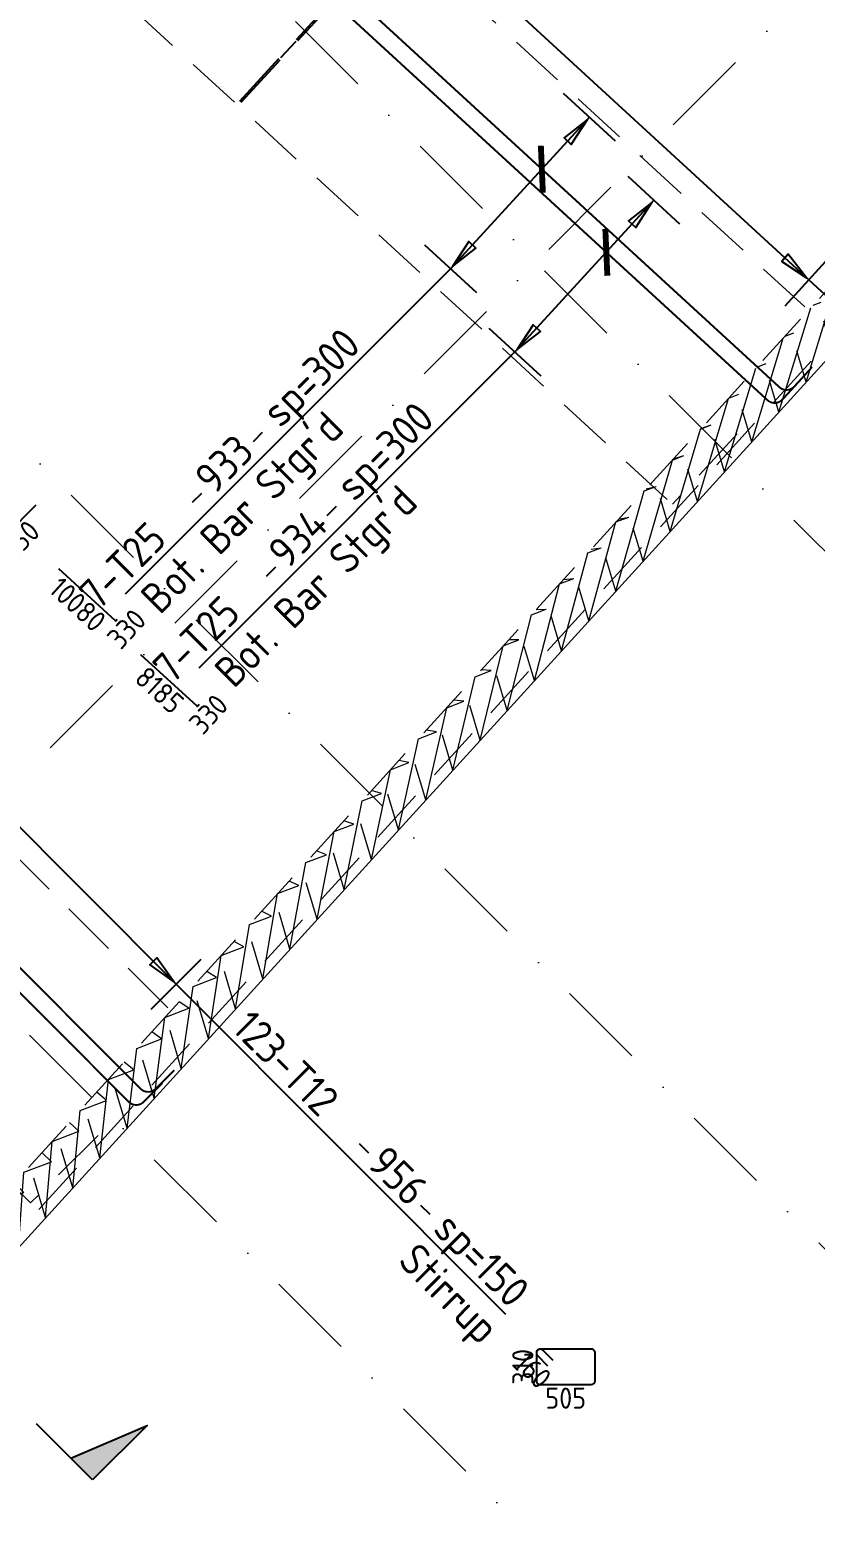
# Model space of a CAD drawing. Extents: x 660761725 to 1323371458, y 2734871439 to 5470067957.
# Drawn here: x 662208316 to 662215005, y 2735035798 to 2735048426 of the extents above; entities that cross this region are included whole.
import ezdxf
from ezdxf.enums import TextEntityAlignment as Align

# ---------------------------------------------------------------- set-up
doc = ezdxf.new("R2010")
doc.units = 0
for name, pattern in [('AXES', [1.95, 1.2, -0.25, 0.25, -0.25]), ('Hidden', [714.375, 476.25, -238.125]), ('sbp_axis_short', [10, 5, -2.5, 0, -2.5])]:
    doc.linetypes.add(name, pattern=pattern)
doc.layers.add('A-DETL', color=5, linetype='Continuous', lineweight=9, true_color=0x0000ff)
for name, color, linetype, lineweight in [('A-FLOR-PATT', 7, 'Continuous', 15), ('A-ROOF', 7, 'Continuous', 15), ('S-GRID', 7, 'Continuous', 9)]:
    doc.layers.add(name, color=color, linetype=linetype, lineweight=lineweight)
for name, color, linetype in [('S-AXIS', 20, 'AXES'), ('S-DIMI', 100, 'Continuous'), ('S-DIMO', 100, 'Continuous'), ('S-RBAR-T12', 151, 'Continuous'), ('S-RBAR-T25', 51, 'Continuous'), ('S-RDIMO', 8, 'Continuous'), ('S-RSYMB', 7, 'Continuous'), ('S-SCEL-INDT', 222, 'Continuous'), ('S-SIMPLETEXT', 7, 'Continuous')]:
    doc.layers.add(name, color=color, linetype=linetype)
doc.styles.add('ARMACAD', font='isocp.shx')
doc.styles.add('ROMANS', font='romans.shx')
doc.dimstyles.new('S-DIMO-100', dxfattribs={"dimscale": 100, "dimtxt": 3, "dimasz": 2, "dimexe": 1.5, "dimexo": 1.5, "dimgap": 1.5, "dimtad": 1, "dimdec": 0, "dimzin": 12, "dimdsep": 46, "dimtxsty": 'ROMANS', "dimblk": 'ARCHTICK', "dimcen": 0.09, "dimdle": 1.5, "dimclrd": 8, "dimclre": 8, "dimclrt": 4, "dimadec": 0, "dimazin": 3, "dimtfac": 1, "dimtdec": 0, "dimtix": 1, "dimtmove": 1, "dimatfit": 3, "dimfxl": 1, "dimtolj": 1, "dimtzin": 0, "dimarcsym": 0})
pattern_1 = [(74.99999999999999, (0, 0), (-153.3407249233896, 41.08752341002518), [])]

# ---------------------------------------------------------------- blocks, each defined once
blk = doc.blocks.new('_ARCHTICK')
at = {"color": 0, "linetype": 'ByBlock', "const_width": 0.15}
blk.add_lwpolyline([(-0.5, -0.5), (0.5, 0.5)], dxfattribs=at)
blk = doc.blocks.new('*D108')
at = {"layer": 'S-DIMO', "color": 8, "lineweight": -2, "transparency": 16777216}
for p, q in [((662664005.7254373, 2734532854.434425), (662661318.7819568, 2734530167.366371)), ((662663893.431664, 2734532754.595875), (662663793.5934029, 2734532854.429507)), ((662661418.55793, 2734530279.72214), (662661318.7770395, 2734530379.498405))]:
    blk.add_line(p, q, dxfattribs=at)
at = {"layer": 'S-DIMO', "color": 8, "lineweight": -2, "transparency": 16777216, "xscale": 200, "yscale": 200, "zscale": 200}
for p, rotation in [((662663899.6618787, 2734532748.365949), 45.00132815847456), ((662661424.8455154, 2734530273.434847), 225.0013281584746)]:
    blk.add_blockref('_ARCHTICK', p, dxfattribs=dict(at, rotation=rotation))
at = {"layer": 'S-DIMO', "color": 4, "transparency": 16777216, "insert": (662662450.1167449, 2734531723.027515), "char_height": 300, "width": 199.5440968434552, "attachment_point": 5, "rotation": 45.00132815847457, "style": 'ROMANS'}
blk.add_mtext('\\A1;3500', dxfattribs=at)
blk = doc.blocks.new('*U1141')
at = {"layer": 'S-SCEL-INDT'}
blk.add_line((-1.598034076772778e-05, -9.017526509425661), (-4.236298395894313e-05, 0), dxfattribs=at)
blk.add_lwpolyline([(-1.598034251388655e-05, -9.017526509426535), (-2.729673832266011e-05, -5.517526509764139), (8.74998401881464, -9.017498218424205), (-1.598034251388655e-05, -9.017526509426535)], dxfattribs=at)
blk.add_solid([(8.749984018815223, -9.017498218424496), (-1.598034076772778e-05, -9.017526509423043), (4.374978361036412, -7.267512364094754), (-2.729674239717861e-05, -5.517526509763265)], dxfattribs=at)
blk = doc.blocks.new('I am… Limitless.')
at = {"layer": 'S-SCEL-INDT', "xscale": 75.00000000000088, "yscale": 75.00000000000088, "zscale": 75.00000000000088, "rotation": 44.999843533023}
blk.add_blockref('*U1141', (662368372.2272542, 2734532864.760094), dxfattribs=at)
blk = doc.blocks.new('I am… Atomic.')
at = {"layer": 'A-FLOR-PATT', "transparency": 33554600}
h = blk.add_hatch(dxfattribs=at)
h.set_pattern_fill('ANSI31', color=8, scale=50, angle=30, style=0)
h.set_pattern_definition(pattern_1)
edge = h.paths.add_edge_path()
edge.add_line((662389967.6433319, 2734579123.010657), (662390007.8012236, 2734579503.468677))
edge.add_line((662342114.705975, 2734544592.546931), (662390007.8012234, 2734579503.468677))
edge.add_line((662363195.8073889, 2734559608.047176), (662389967.7690635, 2734579123.040917))
edge.add_line((662362417.6524743, 2734559040.823584), (662363719.8899552, 2734559990.06879))
edge.add_line((662346720.4841449, 2734547598.623516), (662362783.6519626, 2734559307.613063))
edge.add_line((662345821.5310795, 2734546943.346041), (662347578.010761, 2734548223.703842))
edge.add_line((662342292.6126368, 2734544370.997322), (662346307.4227723, 2734547297.529027))
edge.add_line((662325865.2845687, 2734528370.671522), (662342114.6925843, 2734544592.5523))
edge.add_line((662340490.7204528, 2734542572.157625), (662342149.9785906, 2734544228.604904))
edge.add_line((662339422.0417168, 2734541505.28928), (662341320.3495216, 2734543400.381265))
edge.add_line((662336597.6306283, 2734538685.662872), (662340136.8031961, 2734542218.839921))
edge.add_line((662332705.8949801, 2734534800.520002), (662336243.7133716, 2734538332.345168))
edge.add_line((662332253.0745114, 2734534348.466631), (662332782.9359009, 2734534877.430412))
edge.add_line((662326312.3910785, 2734528417.846987), (662332351.9776915, 2734534447.202265))
edge.add_line((662325865.2845687, 2734528370.671522), (662326312.3910785, 2734528417.846987))
h = blk.add_hatch(dxfattribs=at)
h.set_pattern_fill('ANSI31', color=8, scale=50, angle=30, style=0)
h.set_pattern_definition(pattern_1)
edge = h.paths.add_edge_path()
edge.add_line((662389967.6433319, 2734579123.010657), (662390007.8012236, 2734579503.468677))
edge.add_line((662390178.8400514, 2734578972.951882), (662393574.2351673, 2734576558.543434))
edge.add_line((662390389.9110394, 2734578822.862847), (662389967.7690635, 2734579123.040917))
edge.add_line((662401600.1085552, 2734571260.373601), (662390007.8012234, 2734579503.468677))
edge.add_line((662401045.2346829, 2734570742.112331), (662400996.5411683, 2734571280.666277))
edge.add_line((662400996.5411683, 2734571280.666277), (662391834.41239, 2734577795.702194))
edge.add_line((662401631.7932035, 2734570909.939), (662401600.1085552, 2734571260.373601))
edge.add_line((662398386.0115408, 2734568087.393885), (662401045.2346829, 2734570742.112331))
edge.add_line((662378065.801715, 2734545768.423274), (662383150.2610395, 2734551353.010825))
edge.add_line((662383150.2610395, 2734551353.010825), (662388234.7203641, 2734556937.598375))
edge.add_line((662388234.7203641, 2734556937.598375), (662393319.1796887, 2734562522.185926))
edge.add_line((662393319.1796887, 2734562522.185926), (662398403.6390133, 2734568106.773477))
edge.add_line((662377177.0145457, 2734544792.211362), (662378389.7704264, 2734546124.258873))
edge.add_line((662345219.5168241, 2734509691.243385), (662350637.7770958, 2734515642.46591))
edge.add_line((662350637.7770958, 2734515642.46591), (662356056.0373675, 2734521593.688435))
edge.add_line((662356056.0373675, 2734521593.688435), (662361474.2976393, 2734527544.91096))
edge.add_line((662361474.2976393, 2734527544.91096), (662366892.5579109, 2734533496.133485))
edge.add_line((662366892.5579109, 2734533496.133485), (662372310.8181826, 2734539447.35601))
edge.add_line((662372310.8181826, 2734539447.35601), (662377729.0784543, 2734545398.578536))
edge.add_line((662345267.5598451, 2734509156.384884), (662400082.3408674, 2734569362.972085))
edge.add_line((662401418.6805061, 2734570690.601139), (662400941.3227103, 2734570214.051982))
edge.add_line((662400082.3408674, 2734569362.972085), (662401631.7932035, 2734570909.939))
h = blk.add_hatch(dxfattribs=at)
h.set_pattern_fill('ANSI31', color=8, scale=50, angle=30, style=0)
h.set_pattern_definition(pattern_1)
edge = h.paths.add_edge_path()
edge.add_line((662345468.2720397, 2734510142.524049), (662345661.1307589, 2734509588.669044))
edge.add_line((662345219.5168241, 2734509691.243385), (662350637.7770958, 2734515642.46591))
edge.add_line((662350637.7770958, 2734515642.46591), (662356056.0373675, 2734521593.688435))
edge.add_line((662356056.0373675, 2734521593.688435), (662361474.2976393, 2734527544.91096))
edge.add_line((662361474.2976393, 2734527544.91096), (662366892.5579109, 2734533496.133485))
edge.add_line((662366892.5579109, 2734533496.133485), (662372310.8181826, 2734539447.35601))
edge.add_line((662372310.8181826, 2734539447.35601), (662377729.0784543, 2734545398.578536))
edge.add_line((662345267.5598451, 2734509156.384884), (662400082.3408674, 2734569362.972085))
at = {"layer": 'A-DETL', "color": 8, "linetype": 'Hidden', "lineweight": 9}
blk.add_line((662399013.4511831, 2734568320.204953), (662345232.817815, 2734509249.488402), dxfattribs=at)
at = {"layer": 'A-DETL', "color": 8, "linetype": 'Hidden', "lineweight": 9, "flags": 128}
blk.add_lwpolyline([(662345219.5168241, 2734509691.243385), (662350637.7770958, 2734515642.46591), (662356056.0373675, 2734521593.688435), (662361474.2976393, 2734527544.91096), (662366892.5579109, 2734533496.133485), (662372310.8181826, 2734539447.35601), (662377729.0784543, 2734545398.578536)], dxfattribs=at)
at = {"layer": 'A-ROOF', "color": 8, "lineweight": 13}
blk.add_line((662345267.5598451, 2734509156.384884), (662400082.3408674, 2734569362.972085), dxfattribs=at)
blk = doc.blocks.new('I am… Domination.')
at = {"layer": 'S-RDIMO', "color": 9, "linetype": 'Hidden', "lineweight": 9}
for p, q in [((662374914.0654697, 2734542370.519825), (662369723.5367702, 2734547133.480369)), ((662367601.5923905, 2734546366.197551), (662373786.5023905, 2734540690.767551)), ((662369490.3433921, 2734536404.13722), (662364247.0366999, 2734541657.132569)), ((662374337.0242435, 2734541290.709426), (662373786.5023905, 2734540690.767551)), ((662362125.2331793, 2734540951.815254), (662368321.7431793, 2734534743.855254)), ((662368897.9342533, 2734535318.983598), (662368321.7431793, 2734534743.855254))]:
    blk.add_line(p, q, dxfattribs=at)
blk = doc.blocks.new('*U946', base_point=(662208081.8794713, 2735044276.927))
at = {"layer": 'S-RSYMB'}
blk.add_lwpolyline([(662208081.8794713, 2735044089.430887), (662208456.8794708, 2735044464.423112)], dxfattribs=at)
at = {"layer": 'S-RSYMB', "style": 'ARMACAD'}
blk.add_attdef('D0', text='', height=134.9999998139997, rotation=44.99940605707732, dxfattribs=at).set_placement((662208330.3667986, 2735044215.938407), align=Align.MIDDLE_CENTER)
blk = doc.blocks.new('cadf_04')
at = {"color": 8, "const_width": 0.5000000000000002}
blk.add_lwpolyline([(1.414213560521603, 1.414213564246893), (-1.414213556796312, -1.414213556796312)], dxfattribs=at)
blk = doc.blocks.new('*U977')
at = {"layer": 'S-RBAR-T12'}
for p, q in [((531273.8280999812, -146808.6436227842), (531273.8280999812, -146317.7172823972)), ((531287.8280999812, -146808.6436227842), (531287.8280999812, -146317.7172823972)), ((531273.8231597098, -147520.9570688887), (531273.8231597098, -147030.0307285018)), ((531287.8231597098, -147520.9570688887), (531287.8231597098, -147030.0307285018)), ((531273.8179631385, -148233.2705906912), (531273.8179631385, -147742.3442503042)), ((531287.8179631385, -148233.2705906912), (531287.8179631385, -147742.3442503042))]:
    blk.add_line(p, q, dxfattribs=at)
at = {"layer": 'S-RDIMO'}
for points in [[(531273.8280999812, -146647.1694415276), (531541.567813102, -146647.1694415276), (531541.567813102, -146079.165629837)], [(531280.8280999812, -146827.3762484272), (531280.8178479823, -147016.6528988311)], [(531280.8231597098, -147537.3368043111), (531280.8231597098, -147728.7107175896)]]:
    blk.add_lwpolyline(points, dxfattribs=at)
blk.add_circle((531541.567813102, -146079.165629837), 100, dxfattribs=at)
at = {"layer": 'S-RDIMO', "xscale": -100, "yscale": 100, "zscale": 100, "rotation": 90}
blk.add_blockref('cadf_04', (531273.8280999812, -146647.1694415276), dxfattribs=at)
blk = doc.blocks.new('CADF_02')
at = {"color": 0}
blk.add_lwpolyline([(0, 0), (2.5, -0.4166666679084301), (2.5, 0.4166666679084301)], close=True, dxfattribs=at)
blk = doc.blocks.new('cadf_03')
at = {"color": 8}
blk.add_lwpolyline([(-3.725290298461914e-09, 2.99999999627471), (3.725290298461914e-09, -3.000000007450581)], dxfattribs=at)
blk.add_blockref('CADF_02', (0.2513523101806641, 0), dxfattribs=at)
blk = doc.blocks.new('cadf_10')
at = {"color": 1}
for p, q in [((-4.158496580606208, 1.201089783226742), (-5.644468778018359, 1.201089783226742)), ((4.158496580606207, 1.201089783226742), (5.644468778018359, 1.201089783226742))]:
    blk.add_line(p, q, dxfattribs=at)
at = {"style": 'ARMACAD'}
for tag, p in [('$COM1', (-10.93526643674234, 2.542619974829577)), ('$COM2', (-9.757982686735758, -5.302973364669228))]:
    blk.add_attdef(tag, text='', height=3.5, dxfattribs=at).set_placement(p, align=Align.BOTTOM_RIGHT)
at = {"color": 1, "style": 'ARMACAD'}
blk.add_attdef('$NUM', text='', height=3.5, dxfattribs=at).set_placement((0, 0), align=Align.CENTER)
blk = doc.blocks.new('*U990', base_point=(662208569.9628475, 2735043896.428233))
at = {"layer": 'S-RSYMB'}
blk.add_lwpolyline([(662208328.1551071, 2735044118.21205), (662208809.8546591, 2735043676.192349, 0.4142135623730951), (662208818.164348, 2735043676.549305), (662208828.1551071, 2735043687.436929)], format="xyb", dxfattribs=at)
at = {"layer": 'S-RSYMB', "style": 'ARMACAD'}
for tag, rotation, p in [('D0', 317.4597204304797, (662208491.2524222, 2735043812.469946)), ('D1', 47.45972036212147, (662208907.8919814, 2735043604.240656))]:
    blk.add_attdef(tag, text='', height=180, rotation=rotation, dxfattribs=at).set_placement(p, align=Align.MIDDLE_CENTER)
blk = doc.blocks.new('*U991', base_point=(662209972.7481, 2735042493.736079))
at = {"layer": 'S-RSYMB'}
blk.add_lwpolyline([(662209732.0589918, 2735042713.812963), (662210209.6604631, 2735042275.553764, 0.4142135623730951), (662210219.8309685, 2735042275.990654), (662210232.0589918, 2735042289.31638)], format="xyb", dxfattribs=at)
at = {"layer": 'S-RSYMB', "style": 'ARMACAD'}
for tag, rotation, p in [('D0', 317.4597204395587, (662209893.1072665, 2735042409.951109)), ('D1', 47.45972036212147, (662210310.6772339, 2735042204.901056))]:
    blk.add_attdef(tag, text='', height=180, rotation=rotation, dxfattribs=at).set_placement(p, align=Align.MIDDLE_CENTER)
blk = doc.blocks.new('*U1024', base_point=(662214123.858669, 2735035839.321849))
at = {"layer": 'S-RSYMB'}
blk.add_lwpolyline([(662213985.1893206, 2735035894.600674), (662213898.7680384, 2735035981.021956, 0.6681786379192989), (662213843.1308565, 2735035957.976282), (662213843.1307836, 2735035720.66696, 0.4142135623730951), (662213875.72229, 2735035688.075454), (662214310.5392039, 2735035688.075911, 0.4142135623730951), (662214343.1307104, 2735035720.667417), (662214343.1307834, 2735035957.976738, 0.4142135623730951), (662214310.539277, 2735035990.568244), (662213875.722363, 2735035990.567788, 0.6681786379192989), (662213852.6766877, 2735035934.930606), (662213939.0979699, 2735035848.509324)], format="xyb", dxfattribs=at)
at = {"layer": 'S-RSYMB', "style": 'ARMACAD'}
for tag, rotation, p in [('D0', 89.99998238239519, (662213728.13082, 2735035839.321656)), ('D2', 315, (662213814.570049, 2735035810.402686)), ('D1', 6.021856123177558e-05, (662214093.1308678, 2735035573.075682))]:
    blk.add_attdef(tag, text='', height=180, rotation=rotation, dxfattribs=at).set_placement(p, align=Align.MIDDLE_CENTER)
blk = doc.blocks.new('I am… All Range.')
at = {"layer": 'S-GRID', "color": 8, "linetype": 'sbp_axis_short', "lineweight": 13, "ltscale": 150}
for p, q in [((662627061.1529542, 2734509978.252891), (662693164.7237693, 2734576081.823706)), ((662638694.7375193, 2734563892.988339), (662667314.0845935, 2734535273.641264)), ((662635724.8890384, 2734560923.139858), (662664344.2237372, 2734532303.805159)), ((662633250.0153042, 2734558448.266124), (662661869.4970862, 2734529828.784341))]:
    blk.add_line(p, q, dxfattribs=at)
at = {"layer": 'S-DIMO', "color": 3}
dim = blk.add_linear_dim(base=(662661424.8455154, 2734530273.434847), p1=(662663999.5001398, 2734532648.532316), p2=(662661524.6264057, 2734530173.658582), angle=45.00132815847456, dimstyle='S-DIMO-100', dxfattribs=at)
dim.commit()
dim.dimension.update_dxf_attribs({"geometry": '*D108', "text_midpoint": (662662450.1167449, 2734531723.027515)})

msp = doc.modelspace()

# ---------------------------------------------------------------- linework, layer by layer
at = {"layer": 'S-RBAR-T25', "const_width": 16}
for points in [[(662207347.6606046, 2735052128.648826), (662214698.5621014, 2735045383.275551, 0.4142135623730951), (662214825.3708242, 2735045388.722824), (662214977.8332585, 2735045554.871722)], [(662208642.7087052, 2735050736.697455), (662214597.5782113, 2735045272.358473, 0.4142135623730951), (662214724.3869342, 2735045277.805746), (662214876.8493685, 2735045443.954643)], [(662201952.0127914, 2735046733.649961), (662209261.228312, 2735039410.927506, 0.4142135623730951), (662209388.1539253, 2735039410.81034), (662209547.753629, 2735039570.115659)], [(662203188.2129694, 2735045282.837242), (662209160.1298871, 2735039299.884627, 0.4142135623730951), (662209287.0555004, 2735039299.767461), (662209446.655204, 2735039459.07278)]]:
    msp.add_lwpolyline(points, format="xyb", dxfattribs=at)
at = {"layer": 'S-RDIMO'}
for p, q in [((662209966.2123276, 2735050870.374758), (662214949.3269765, 2735046297.742599)), ((662213082.25367, 2735047680.770889), (662211898.7259938, 2735046390.998623)), ((662213631.1538736, 2735046973.503714), (662212447.6261972, 2735045683.731451)), ((662204510.3813283, 2735045364.399049), (662209564.3432966, 2735040301.0983))]:
    msp.add_line(p, q, dxfattribs=at)
for points in [[(662211898.7259942, 2735046390.998622), (662209128.5863556, 2735043620.675126)], [(662214949.3269765, 2735046297.742599), (662217899.5933174, 2735043590.503513)], [(662212447.6261972, 2735045683.731451), (662209756.6882573, 2735042992.61491)], [(662209564.3432966, 2735040301.0983), (662212366.2868353, 2735037491.576036)]]:
    msp.add_lwpolyline(points, dxfattribs=at)

# ---------------------------------------------------------------- block references
at = {"layer": 'S-AXIS'}
for name, p in [('I am… All Range.', (-447209.0655677319, 503695.4297404289)), ('I am… Atomic.', (-159998.4460368156, 503695.4297404289)), ('I am… Limitless.', (-159998.4460368156, 503695.4297404289)), ('I am… Domination.', (-159998.4460366964, 503695.4297404289))]:
    msp.add_blockref(name, p, dxfattribs=at)
at = {"layer": 'S-DIMI', "rotation": 317.4653232955147}
msp.add_blockref('*U977', (661918838.3778163, 2735516207.128852), dxfattribs=at)
at = {"layer": 'S-RDIMO'}
for name, p, xscale, yscale, zscale, rotation in [('cadf_03', (662213082.2536701, 2735047680.770889), 100.0000000000001, 100.0000000000001, 100.0000000000001, 227.4597204466905), ('cadf_04', (662212676.5886564, 2735047238.689563), 100.0000000000001, 100.0000000000001, 100.0000000000001, 227.4597204629926), ('cadf_03', (662213631.1538736, 2735046973.503714), 100, 100, 100, 227.4597203728244), ('cadf_03', (662211898.7259938, 2735046390.998623), 99.99999999999993, 99.99999999999993, 99.99999999999993, 47.45972044669044), ('cadf_04', (662213225.4888604, 2735046531.42239), 100, 100, 100, 227.4597203871989), ('cadf_03', (662214949.3269765, 2735046297.742599), 100, 100, 100, 137.4597202601289), ('cadf_03', (662212447.6261972, 2735045683.731451), 100, 100, 100, 47.45972037282446), ('cadf_03', (662209564.3432966, 2735040301.0983), 100, 100, 100, 134.9471129098829)]:
    msp.add_blockref(name, p, dxfattribs=dict(at, xscale=xscale, yscale=yscale, zscale=zscale, rotation=rotation))
at = {"layer": 'S-RSYMB', "xscale": 1.333000004291534, "yscale": 1.33299994468689, "zscale": 1.333}
msp.add_blockref('*U946', (662207871.520874, 2735044130.623833), dxfattribs=at).add_auto_attribs({'D0': '9150'})
at = {"layer": 'S-RSYMB'}
for name, p, values in [('*U990', (662208803.2813405, 2735043617.393521, -1e-08), {'D0': '10080', 'D1': '330'}), ('*U991', (662209501.3902156, 2735042888.512079, -1e-08), {'D0': '8185', 'D1': '330'}), ('*U1024', (662212910.4090528, 2735037044.235381, 1e-08), {'D0': '310', 'D1': '505', 'D2': '160'})]:
    msp.add_blockref(name, p, dxfattribs=at).add_auto_attribs(values)
at = {"layer": 'S-SIMPLETEXT'}
ref = msp.add_blockref('cadf_10', (662210064.1276084, 2735044635.830625), dxfattribs=dict(at, xscale=75.00000002213115, yscale=75, zscale=75, rotation=45.0019013456975))
ref.add_attrib('$NUM', '933', dxfattribs={"color": 1, "height": 262.5, "rotation": 45.0019028911715, "style": 'ARMACAD', "flags": 2}).set_placement((662210064.1276084, 2735044635.830625), align=Align.CENTER)
ref.add_attrib('$COM1', '7-T25         sp=300', dxfattribs={"height": 262.5, "rotation": 45.0019028911715, "style": 'ARMACAD', "flags": 2}).set_placement((662211149.6844629, 2735045721.459529), align=Align.RIGHT)
ref = msp.add_blockref('cadf_10', (662210692.2295101, 2735044007.770409), dxfattribs=dict(at, xscale=75.00000002213115, yscale=75, zscale=75, rotation=45.0019013456975))
ref.add_attrib('$NUM', '934', dxfattribs={"color": 1, "height": 262.5, "rotation": 45.0019028911715, "style": 'ARMACAD', "flags": 2}).set_placement((662210692.2295101, 2735044007.770409), align=Align.CENTER)
ref.add_attrib('$COM1', '7-T25         sp=300', dxfattribs={"height": 262.5, "rotation": 45.0019028911715, "style": 'ARMACAD', "flags": 2}).set_placement((662211777.7863647, 2735045093.399313), align=Align.RIGHT)
ref = msp.add_blockref('cadf_10', (662211360.3248811, 2735038579.019864), dxfattribs=dict(at, xscale=74.99999996348829, yscale=75, zscale=75, rotation=314.947112931095))
ref.add_attrib('$NUM', '956', dxfattribs={"color": 1, "height": 262.5, "rotation": 314.9471118548016, "style": 'ARMACAD', "flags": 2}).set_placement((662211360.3248811, 2735038579.019864), align=Align.CENTER)
ref.add_attrib('$COM1', '123-T12         sp=150', dxfattribs={"height": 262.5, "rotation": 314.9471118548016, "style": 'ARMACAD', "flags": 2}).set_placement((662212406.0982889, 2735037531.314062), align=Align.RIGHT)

# ---------------------------------------------------------------- texts
at = {"layer": 'S-SIMPLETEXT', "style": 'ARMACAD'}
for s, height, rotation, p in [("Bot. Bar Stgr'd", 262.5, 44.83402702431418, (662211008.6374972, 2735045012.616322)), ("Bot. Bar Stgr'd", 262.5, 44.83402702431418, (662211636.739399, 2735044384.556106)), ('Stirrup', 262.4999999999999, 315.1149946059032, (662212153.3706132, 2735037220.77318))]:
    msp.add_text(s, height=height, rotation=rotation, dxfattribs=at).set_placement(p, align=Align.RIGHT)

doc.saveas('drawing.dxf')
